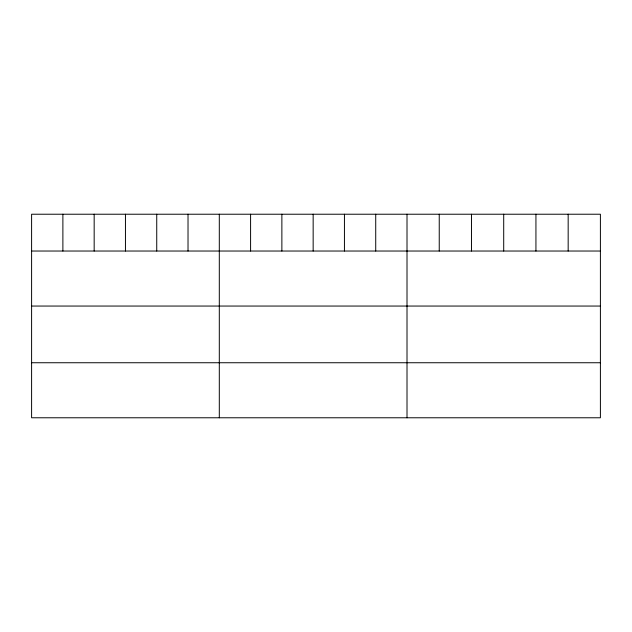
<?xml version="1.0" encoding="UTF-8"?>
<svg xmlns="http://www.w3.org/2000/svg" width="632" height="632" viewBox="0 0 632 632"><rect width="100%" height="100%" fill="white"/><g stroke="black" fill="none" stroke-linecap="round" stroke-linejoin="round"><path stroke-width="0.95" d="M600.4 251.03L600.4 417.776L31.6 417.776L31.6 214.224L600.4 214.224L600.4 251.03L31.6 251.03M31.6 306.054L600.4 306.054M31.6 362.744L600.4 362.744M568.168 214.224L568.168 251.03M535.936 214.224L535.936 251.03M503.704 214.224L503.704 251.03M471.472 214.224L471.472 251.03M439.24 214.224L439.24 251.03M407.008 214.224L407.008 417.776M375.724 214.224L375.724 251.03M344.44 214.224L344.44 251.03M313.156 214.224L313.156 251.03M281.872 214.224L281.872 251.03M250.588 214.224L250.588 251.03M219.304 214.224L219.304 417.776M188.02 214.224L188.02 251.03M156.736 214.224L156.736 251.03M125.452 214.224L125.452 251.03M94.168 214.224L94.168 251.03M62.884 214.224L62.884 251.03"/></g></svg>
